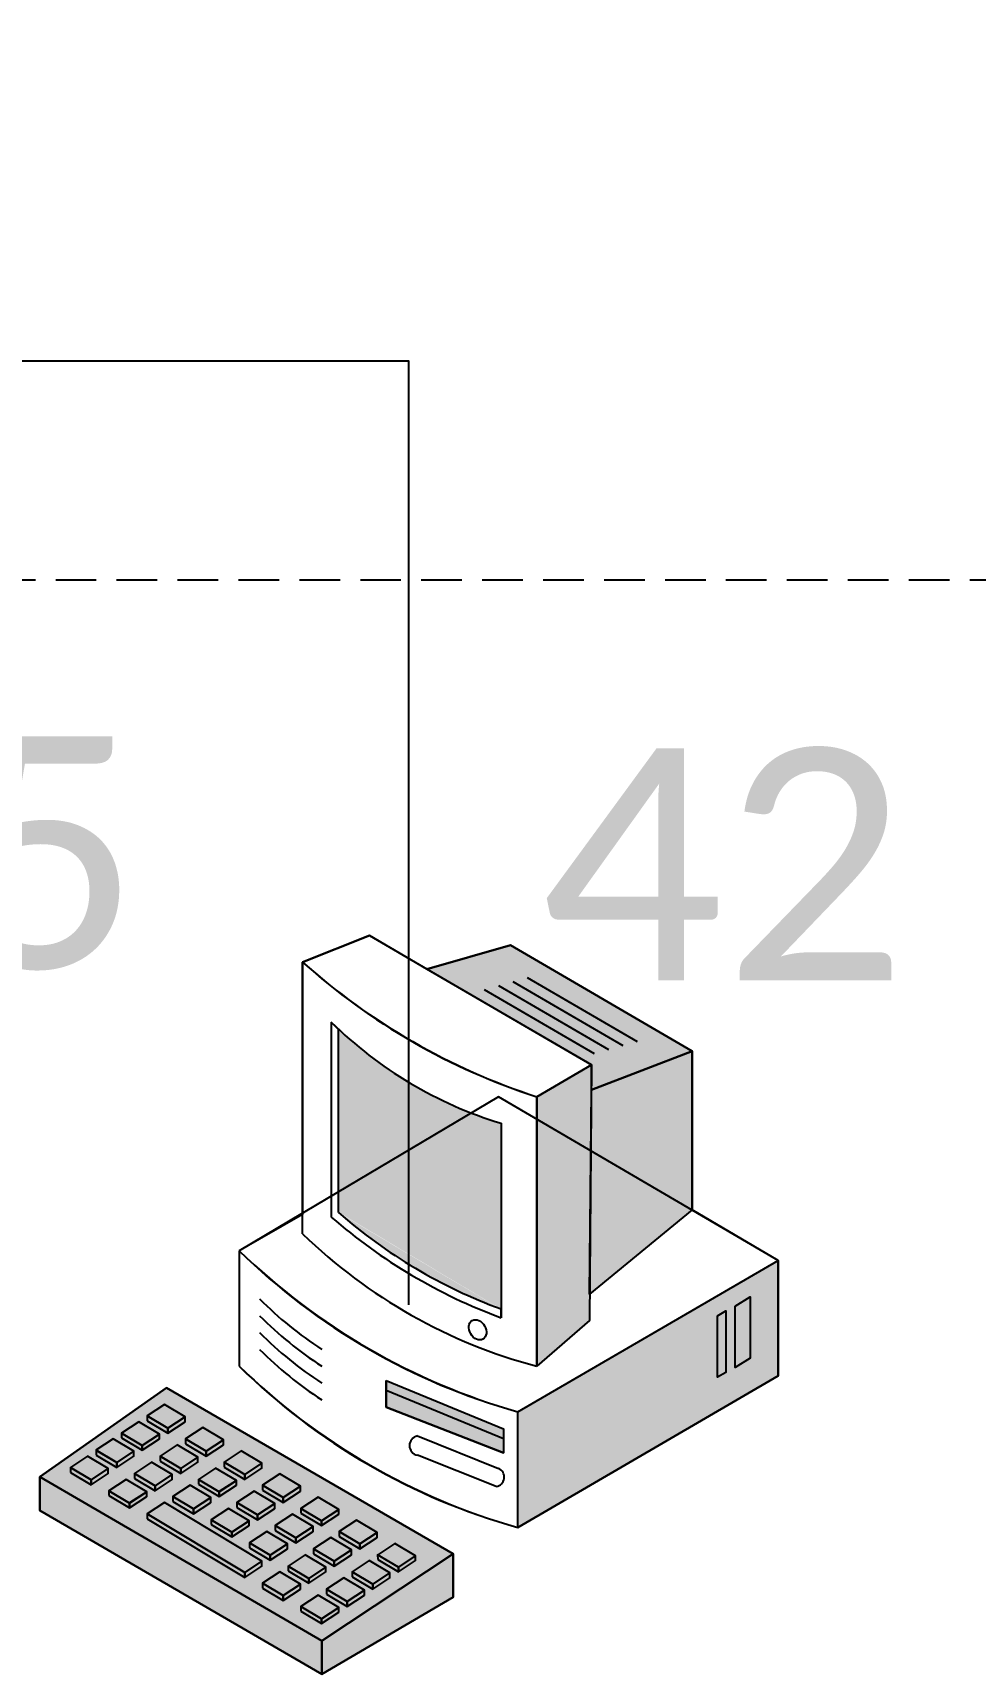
# Model space of a CAD drawing. Extents: x 1 to 296, y 20 to 201.
# Drawn here: x 256.69 to 265.3, y 135 to 150 of the extents above; entities that cross this region are included whole.
import ezdxf

# ---------------------------------------------------------------- set-up
doc = ezdxf.new("R2010")
doc.units = 0
doc.header["$LTSCALE"] = 2.97
doc.header["$MEASUREMENT"] = 0
doc.linetypes.add('HIDDEN2', pattern=[0.1875, 0.125, -0.0625])
doc.layers.get('0').update_dxf_attribs({"linetype": 'CONTINUOUS'})
doc.layers.add('CONNECTOR', color=7, linetype='CONTINUOUS')
doc.styles.get("Standard").update_dxf_attribs({"font": 'txt.shx'})

msp = doc.modelspace()

# ---------------------------------------------------------------- hatches: boundary and pattern name
for color, points in [(7, [(261.7919816819146, 140.3393687791814), (261.7939177611777, 140.5697418180081), (260.2888349514565, 141.4421824104234), (261.0533980582526, 141.6620521172638), (262.7135922330098, 140.6946254071661)]), (7, [(261.2936893203885, 137.814332247557), (261.2936893203885, 140.2768729641693), (261.7939177611777, 140.569741818008), (261.7742718446603, 138.2320846905538)]), (7, [(261.7919816819147, 140.3393687791814), (262.7135922330098, 140.6946254071661), (262.7135922330098, 139.2434853420195), (261.7742718446603, 138.4739413680781)]), (7, [(261.1189320388351, 137.3980929623574), (263.5000000000002, 138.7817589576547), (263.5000000000002, 137.7263843648208), (261.1189320388351, 136.3412052117264)]), (7, [(256.7500000000002, 136.8029315960912), (257.9077669902914, 137.6164495114006), (260.5291262135923, 136.0993485342019), (259.3276699029128, 135.305017949806)]), (253, [(259.9174757281555, 137.6824104234527), (260.98786407767, 137.242671009772), (260.98786407767, 137.0228013029316), (259.9174757281555, 137.4405537459283)]), (7, [(256.7500000000001, 136.8029315960912), (259.3276699029128, 135.305017949806), (259.3276699029128, 135), (256.7500000000001, 136.4951140065147)]), (7, [(259.3276699029128, 135), (259.3276699029128, 135.3050179498061), (260.5291262135923, 136.0993485342019), (260.5291262135923, 135.7035830618892)])]:
    msp.add_hatch(color=color).paths.add_polyline_path(points)
h = msp.add_hatch(color=7)
edge = h.paths.add_edge_path()
edge.add_line((259.4808059405341, 139.21875), (259.4808059405341, 140.89275))
edge.add_line((259.4808059405341, 140.89275), (259.4150485436895, 140.9584690553746))
edge.add_ellipse((262.0549286262901, 143.6693628916825), major_axis=(0.03176426540779014, -3.795993378118848), ratio=0.9935275080905714, start_angle=315.0949142402273, end_angle=342.7363427539892)
edge.add_line((260.9660194174759, 140.0350162866449), (260.9660194174759, 138.2579784336331))
edge.add_line((260.9660194174759, 138.2579784336331), (260.9660194174759, 138.3373831164471))
edge.add_ellipse((262.6042254594961, 142.8409230851568), major_axis=(-0.1221089314450506, -4.79385032409419), ratio=0.9935275080905714, start_angle=320.5052585345671, end_angle=341.3573775674631, ccw=False)
h = msp.add_hatch(color=251)
h.paths.add_polyline_path([(263.106796116505, 138.364006514658), (263.2430465828307, 138.4498776995407), (263.2430465828307, 137.8881059890894), (263.106796116505, 137.8022348042067)])
h.paths.add_polyline_path([(262.9439317571766, 138.2760586319218), (263.0194174757283, 138.3200325732899), (263.0194174757283, 137.7582608628387), (262.9439317571766, 137.7142869214706)])
h = msp.add_hatch(color=252)
h.paths.add_polyline_path([(257.732873847769, 137.3159073722785), (257.9218577728569, 137.2033818393041), (257.9218563228966, 137.2483698647998), (257.7328516362945, 137.3609543665682)])
h.paths.add_polyline_path([(258.0838548538447, 137.1043348450144), (258.2728387789326, 136.99180931204), (258.2728373289723, 137.0367973375357), (258.0838326423702, 137.1493818393041)])
h.paths.add_polyline_path([(258.4348358599204, 136.8929073722785), (258.6238197850083, 136.7803818393041), (258.623818335048, 136.8253698647998), (258.4348136484459, 136.9379543665682)])
h.paths.add_polyline_path([(258.785816865996, 136.6814073722785), (258.9748007910839, 136.5688818393041), (258.9747993411236, 136.6138698647998), (258.7857946545215, 136.7264543665682)])
h.paths.add_polyline_path([(259.1367978720717, 136.4699073722785), (259.3257817971596, 136.3573818393041), (259.3257803471993, 136.4023698647998), (259.1367756605972, 136.5149543665682)])
h.paths.add_polyline_path([(259.4877850147097, 136.2583348450144), (259.6767689397977, 136.1458093120401), (259.6767674898373, 136.1907973375357), (259.4877628032352, 136.3033818393041)])
h.paths.add_polyline_path([(257.9217628032353, 137.2484789574404), (257.9217698755822, 137.2034707760566), (258.0792618761773, 137.3069633808755), (258.079267382288, 137.3519559532645)])
h.paths.add_polyline_path([(258.2727577771379, 137.0369641346483), (258.2727648494849, 136.9919559532645), (258.43025685008, 137.0954485580834), (258.4302623561907, 137.1404411304724)])
h.paths.add_polyline_path([(258.6237527510405, 136.8254493118563), (258.6237598233875, 136.7804411304724), (258.7812518239826, 136.8839337352913), (258.7812573300934, 136.9289263076804)])
h.paths.add_polyline_path([(258.9747477249432, 136.6139344890642), (258.9747547972901, 136.5689263076804), (259.1322467978853, 136.6724189124992), (259.1322523039959, 136.7174114848883)])
h.paths.add_polyline_path([(259.3257426988458, 136.4024196662721), (259.3257497711928, 136.3574114848883), (259.4832417717879, 136.4609040897072), (259.4832472778986, 136.5058966620962)])
h.paths.add_polyline_path([(259.6767376727485, 136.19090484348), (259.6767447450954, 136.1458966620962), (259.8342367456906, 136.2493892669151), (259.8342422518012, 136.2943818393042)])
h.paths.add_polyline_path([(259.838759884223, 136.0469073722785), (260.0277438093109, 135.9343818393041), (260.0277423593506, 135.9793698647998), (259.8387376727485, 136.0919543665682)])
h.paths.add_polyline_path([(260.0277326466511, 135.979390020688), (260.0277397189981, 135.9343818393041), (260.1852317195933, 136.037874444123), (260.1852372257039, 136.082867016512)])
h.paths.add_polyline_path([(257.4988539348675, 137.1583766421814), (257.6878378599554, 137.045851109207), (257.6878364099951, 137.0908391347027), (257.498831723393, 137.2034236364711)])
h.paths.add_polyline_path([(257.8498349409431, 136.9468041149173), (258.038818866031, 136.834278581943), (258.0388174160708, 136.8792666074386), (257.8498127294687, 136.991851109207)])
h.paths.add_polyline_path([(258.2008159470188, 136.7353766421814), (258.3897998721067, 136.622851109207), (258.3897984221464, 136.6678391347027), (258.2007937355443, 136.7804236364711)])
h.paths.add_polyline_path([(258.5517969530945, 136.5238766421814), (258.7407808781824, 136.4113511092071), (258.7407794282221, 136.4563391347027), (258.55177474162, 136.5689236364711)])
h.paths.add_polyline_path([(258.9027779591702, 136.3123766421814), (259.091761884258, 136.199851109207), (259.0917604342978, 136.2448391347027), (258.9027557476956, 136.3574236364711)])
h.paths.add_polyline_path([(259.2537651018082, 136.1008041149173), (259.4427490268961, 135.988278581943), (259.4427475769358, 136.0332666074386), (259.2537428903337, 136.145851109207)])
h.paths.add_polyline_path([(257.6877428903337, 137.0909482273433), (257.6877499626807, 137.0459400459595), (257.8452419632758, 137.1494326507784), (257.8452474693865, 137.1944252231674)])
h.paths.add_polyline_path([(258.0387378642363, 136.8794334045513), (258.0387449365833, 136.8344252231674), (258.1962369371784, 136.9379178279863), (258.1962424432891, 136.9829104003753)])
h.paths.add_polyline_path([(258.389732838139, 136.6679185817592), (258.389739910486, 136.6229104003754), (258.5472319110811, 136.7264030051942), (258.5472374171918, 136.7713955775833)])
h.paths.add_polyline_path([(258.7407278120417, 136.4564037589671), (258.7407348843886, 136.4113955775832), (258.8982268849837, 136.5148881824021), (258.8982323910944, 136.5598807547912)])
h.paths.add_polyline_path([(259.0917227859443, 136.244888936175), (259.0917298582913, 136.1998807547912), (259.2492218588864, 136.30337335961), (259.2492273649971, 136.3483659319991)])
h.paths.add_polyline_path([(259.442717759847, 136.0333741133829), (259.4427248321939, 135.9883659319991), (259.600216832789, 136.091858536818), (259.6002223388997, 136.136851109207)])
h.paths.add_polyline_path([(259.6047399713215, 135.8893766421814), (259.7937238964094, 135.776851109207), (259.7937224464491, 135.8218391347027), (259.6047177598469, 135.9344236364711)])
h.paths.add_polyline_path([(259.7937127337496, 135.8218592905909), (259.7937198060966, 135.776851109207), (259.9512118066917, 135.8803437140259), (259.9512173128024, 135.925336286415)])
h.paths.add_polyline_path([(257.264834021966, 137.0008459120843), (257.4538179470538, 136.88832037911), (257.4538164970936, 136.9333084046056), (257.2648118104914, 137.045892906374)])
h.paths.add_polyline_path([(257.6158150280416, 136.7892733848202), (257.8047989531295, 136.6767478518458), (257.8047975031693, 136.7217358773415), (257.6157928165671, 136.8343203791099)])
h.paths.add_polyline_path([(257.9667960341172, 136.5778459120843), (258.1557799592052, 136.4653203791099), (258.1557785092449, 136.5103084046056), (257.9667738226428, 136.622892906374)])
h.paths.add_polyline_path([(258.3177770401929, 136.3663459120843), (258.5067609652808, 136.2538203791099), (258.5067595153205, 136.2988084046056), (258.3177548287184, 136.411392906374)])
h.paths.add_polyline_path([(258.6687580462686, 136.1548459120843), (258.8577419713565, 136.04232037911), (258.8577405213962, 136.0873084046056), (258.6687358347941, 136.199892906374)])
h.paths.add_polyline_path([(259.0197451889067, 135.9432733848202), (259.2087291139945, 135.8307478518458), (259.2087276640343, 135.8757358773415), (259.0197229774321, 135.98832037911)])
h.paths.add_polyline_path([(257.4537229774322, 136.9334174972462), (257.4537300497791, 136.8884093158624), (257.6112220503743, 136.9919019206813), (257.6112275564849, 137.0368944930703)])
h.paths.add_polyline_path([(257.8047179513348, 136.7219026744542), (257.8047250236818, 136.6768944930703), (257.9622170242769, 136.7803870978892), (257.9622225303876, 136.8253796702782)])
h.paths.add_polyline_path([(258.1557129252375, 136.5103878516621), (258.1557199975844, 136.4653796702782), (258.3132119981796, 136.5688722750971), (258.3132175042902, 136.6138648474862)])
h.paths.add_polyline_path([(258.5067078991401, 136.29887302887), (258.5067149714871, 136.2538648474862), (258.6642069720822, 136.3573574523051), (258.6642124781929, 136.4023500246941)])
h.paths.add_polyline_path([(258.8577028730427, 136.0873582060779), (258.8577099453897, 136.0423500246941), (259.0152019459849, 136.145842629513), (259.0152074520955, 136.190835201902)])
h.paths.add_polyline_path([(259.2086978469454, 135.8758433832859), (259.2087049192924, 135.830835201902), (259.3661969198875, 135.9343278067209), (259.3662024259982, 135.97932037911)])
h.paths.add_polyline_path([(259.3707200584199, 135.7318459120843), (259.5597039835078, 135.61932037911), (259.5597025335475, 135.6643084046056), (259.3706978469454, 135.776892906374)])
h.paths.add_polyline_path([(259.559692820848, 135.6643285604938), (259.559699893195, 135.61932037911), (259.7171918937901, 135.7228129839288), (259.7171973999008, 135.7678055563179)])
h.paths.add_polyline_path([(257.0308141090644, 136.8433151819872), (257.2197980341523, 136.7307896490128), (257.219796584192, 136.7757776745085), (257.0307918975899, 136.8883621762769)])
h.paths.add_polyline_path([(257.3817951151401, 136.6317426547231), (257.570779040228, 136.5192171217488), (257.5707775902677, 136.5642051472444), (257.3817729036655, 136.6767896490128)])
h.paths.add_polyline_path([(257.7327761212157, 136.4203151819872), (258.6237600463036, 135.8847896490128), (258.6237585963433, 135.9297776745085), (257.7327539097412, 136.4653621762769)])
h.paths.add_polyline_path([(258.7857252760051, 135.7857426547231), (258.974709201093, 135.6732171217488), (258.9747077511328, 135.7182051472444), (258.7857030645306, 135.8307896490128)])
h.paths.add_polyline_path([(257.2197030645306, 136.7758867671491), (257.2197101368776, 136.7308785857653), (257.3772021374727, 136.8343711905842), (257.3772076435833, 136.8793637629732)])
h.paths.add_polyline_path([(257.5706980384332, 136.564371944357), (257.5707051107802, 136.5193637629732), (257.7281971113753, 136.6228563677921), (257.728202617486, 136.6678489401812)])
h.paths.add_polyline_path([(258.6236829601412, 135.9298274759808), (258.6236900324882, 135.884819294597), (258.7811820330833, 135.9883118994159), (258.781187539194, 136.0333044718049)])
h.paths.add_polyline_path([(258.9746779340439, 135.7183126531887), (258.9746850063908, 135.6733044718049), (259.132177006986, 135.7767970766238), (259.1321825130966, 135.8217896490128)])
h.paths.add_polyline_path([(259.1367001455184, 135.5743151819872), (259.3256840706063, 135.4617896490129), (259.325682620646, 135.5067776745085), (259.1366779340439, 135.6193621762769)])
h.paths.add_polyline_path([(259.3256729079465, 135.5067978303967), (259.3256799802934, 135.4617896490129), (259.4831719808886, 135.5652822538317), (259.4831774869992, 135.6102748262208)])

# ---------------------------------------------------------------- linework, layer by layer
at = {"color": 7, "linetype": 'HIDDEN2'}
msp.add_line((160.0000000000001, 145), (280.0000000000001, 145), dxfattribs=at)
at = {"color": 7, "linetype": 'CONTINUOUS'}
for p, q in [((259.7645631067962, 141.75), (259.1529126213593, 141.5081433224755)), ((259.1529126213593, 141.5081433224755), (259.7645631067962, 141.75)), ((259.7645631067962, 141.75), (259.1529126213593, 141.5081433224755)), ((260.2888349514564, 141.4421824104234), (259.7645631067962, 141.75)), ((259.7645631067962, 141.75), (260.290298562686, 141.4417775831315)), ((260.2888349514564, 141.4421824104234), (259.7645631067962, 141.75)), ((261.0533980582525, 141.6620521172638), (260.2888349514564, 141.4421824104234)), ((261.0533980582525, 141.6620521172638), (260.2888349514564, 141.4421824104234)), ((262.7135922330098, 140.6946254071661), (261.0533980582525, 141.6620521172638)), ((262.7135922330098, 140.6946254071661), (261.0533980582525, 141.6620521172638)), ((259.1529126213593, 141.5081433224755), (259.1529126213593, 139.2133925756916)), ((259.1529126213593, 139.0236156351791), (259.1529126213593, 141.5081433224755)), ((259.1529126213593, 141.5081433224755), (259.1529126213593, 139.1995114006515)), ((260.290298562686, 141.4417775831315), (261.7939177611777, 140.5686516430566)), ((261.0752427184467, 141.3295787885807), (262.0800970873787, 140.7456463501983)), ((261.2063106796117, 141.3660827454388), (262.2111650485438, 140.7821503070565)), ((260.8131067961166, 141.2565708748644), (261.8179611650486, 140.6726384364821)), ((260.9441747572816, 141.2930748317225), (261.9490291262137, 140.7091423933402)), ((259.4150485436895, 140.9584690553746), (259.4150485436895, 139.1775244299674)), ((259.4808059405341, 140.89275), (259.4150485436895, 140.9584690553746)), ((259.4808059405341, 139.21875), (259.4808059405341, 140.89275)), ((261.7939177611777, 140.5686516430566), (261.2936893203885, 140.2768729641693)), ((262.7135922330098, 139.2434853420196), (262.7135922330098, 140.6946254071661)), ((262.7135922330098, 139.2434853420196), (262.7135922330098, 140.6946254071661)), ((260.9441747572817, 140.2768729641693), (258.5740291262137, 138.8697068403908)), ((263.5000000000001, 138.7817589576547), (260.9441747572817, 140.2768729641693)), ((261.2936893203885, 140.2768729641693), (261.2936893203885, 137.814332247557)), ((260.9660194174759, 140.0350162866449), (260.9660194174759, 138.2579784336331)), ((259.1529126213593, 139.2133925756916), (258.5740291262138, 138.8697068403908)), ((263.5000000000001, 138.7817589576547), (262.7135922330098, 139.2434853420196)), ((263.5000000000001, 138.7817589576547), (262.7135922330098, 139.2434853420196)), ((259.1529126213593, 139.1995114006515), (258.5740291262138, 138.8697068403908)), ((258.5740291262138, 138.8697068403908), (258.5740291262138, 137.814332247557)), ((258.5740291262137, 138.8697068403908), (258.5740291262137, 137.814332247557)), ((258.5740291262138, 138.8697068403908), (258.5740291262138, 137.814332247557)), ((261.1189320388351, 137.3980929623574), (263.5000000000001, 138.7817589576547)), ((263.5000000000001, 137.7263843648208), (263.5000000000001, 138.7817589576547)), ((263.5000000000001, 137.7263843648208), (263.5000000000001, 138.7817589576547)), ((260.9660194174759, 138.2579784336331), (260.9660194174759, 138.3373831164471)), ((261.1189320388351, 136.3412052117264), (263.5000000000001, 137.7263843648208)), ((261.1189320388351, 136.3412052117264), (263.5000000000001, 137.7263843648208)), ((259.9174757281555, 137.5944625407166), (260.98786407767, 137.1547231270358)), ((261.1189320388351, 136.3412052117264), (261.1189320388351, 137.3980929623574)), ((260.2014563106797, 137.1767100977198), (260.9441747572816, 136.8798859934853)), ((260.9223300970875, 136.714983713355), (260.2014563106797, 137.0008143322475))]:
    msp.add_line(p, q, dxfattribs=at)
for points in [[(261.7919816819146, 140.3393687791814), (261.7939177611777, 140.5697418180081), (260.2888349514565, 141.4421824104234), (261.0533980582526, 141.6620521172638), (262.7135922330098, 140.6946254071661)], [(261.2936893203885, 137.814332247557), (261.2936893203885, 140.2768729641693), (261.7939177611777, 140.569741818008), (261.7742718446603, 138.2320846905538)], [(261.7919816819147, 140.3393687791814), (262.7135922330098, 140.6946254071661), (262.7135922330098, 139.2434853420195), (261.7742718446603, 138.4739413680781)], [(261.1189320388351, 137.3980929623574), (263.5000000000002, 138.7817589576547), (263.5000000000002, 137.7263843648208), (261.1189320388351, 136.3412052117264)], [(256.7500000000001, 136.8029315960912), (256.7500000000001, 136.4951140065147), (259.3276699029128, 135), (260.5291262135923, 135.7035830618892), (260.5291262135923, 136.0993485342019), (257.9077669902914, 137.6164495114006)], [(256.7500000000002, 136.8029315960912), (257.9077669902914, 137.6164495114006), (260.5291262135923, 136.0993485342019), (259.3276699029128, 135.305017949806)], [(256.7500000000001, 136.8029315960912), (257.9077669902914, 137.6164495114006), (260.5291262135923, 136.0993485342019), (260.5291262135923, 135.7035830618892), (259.3276699029128, 135), (256.7500000000001, 136.4951140065147)], [(259.9174757281555, 137.6824104234527), (260.98786407767, 137.242671009772), (260.98786407767, 137.0228013029316), (259.9174757281555, 137.4405537459283)], [(257.732873847769, 137.3159073722785), (257.9218577728569, 137.2033818393041), (257.9218563228966, 137.2483698647998), (257.7328516362945, 137.3609543665682)], [(257.9217628032353, 137.2484789574404), (257.9217698755822, 137.2034707760566), (258.0792618761773, 137.3069633808755), (258.079267382288, 137.3519559532645)], [(257.4988539348675, 137.1583766421814), (257.6878378599554, 137.045851109207), (257.6878364099951, 137.0908391347027), (257.498831723393, 137.2034236364711)], [(257.6877428903337, 137.0909482273433), (257.6877499626807, 137.0459400459595), (257.8452419632758, 137.1494326507784), (257.8452474693865, 137.1944252231674)], [(258.0838548538447, 137.1043348450144), (258.2728387789326, 136.99180931204), (258.2728373289723, 137.0367973375357), (258.0838326423702, 137.1493818393041)], [(258.2727577771379, 137.0369641346483), (258.2727648494849, 136.9919559532645), (258.43025685008, 137.0954485580834), (258.4302623561907, 137.1404411304724)], [(257.264834021966, 137.0008459120843), (257.4538179470538, 136.88832037911), (257.4538164970936, 136.9333084046056), (257.2648118104914, 137.045892906374)], [(257.4537229774322, 136.9334174972462), (257.4537300497791, 136.8884093158624), (257.6112220503743, 136.9919019206813), (257.6112275564849, 137.0368944930703)], [(257.8498349409431, 136.9468041149173), (258.038818866031, 136.834278581943), (258.0388174160708, 136.8792666074386), (257.8498127294687, 136.991851109207)], [(258.0387378642363, 136.8794334045513), (258.0387449365833, 136.8344252231674), (258.1962369371784, 136.9379178279863), (258.1962424432891, 136.9829104003753)], [(256.7500000000001, 136.8029315960912), (259.3276699029128, 135.305017949806), (259.3276699029128, 135), (256.7500000000001, 136.4951140065147)], [(257.0308141090644, 136.8433151819872), (257.2197980341523, 136.7307896490128), (257.219796584192, 136.7757776745085), (257.0307918975899, 136.8883621762769)], [(257.2197030645306, 136.7758867671491), (257.2197101368776, 136.7308785857653), (257.3772021374727, 136.8343711905842), (257.3772076435833, 136.8793637629732)], [(257.6158150280416, 136.7892733848202), (257.8047989531295, 136.6767478518458), (257.8047975031693, 136.7217358773415), (257.6157928165671, 136.8343203791099)], [(257.8047179513348, 136.7219026744542), (257.8047250236818, 136.6768944930703), (257.9622170242769, 136.7803870978892), (257.9622225303876, 136.8253796702782)], [(258.4348358599204, 136.8929073722785), (258.6238197850083, 136.7803818393041), (258.623818335048, 136.8253698647998), (258.4348136484459, 136.9379543665682)], [(258.6237527510405, 136.8254493118563), (258.6237598233875, 136.7804411304724), (258.7812518239826, 136.8839337352913), (258.7812573300934, 136.9289263076804)], [(257.3817951151401, 136.6317426547231), (257.570779040228, 136.5192171217488), (257.5707775902677, 136.5642051472444), (257.3817729036655, 136.6767896490128)], [(257.5706980384332, 136.564371944357), (257.5707051107802, 136.5193637629732), (257.7281971113753, 136.6228563677921), (257.728202617486, 136.6678489401812)], [(258.2008159470188, 136.7353766421814), (258.3897998721067, 136.622851109207), (258.3897984221464, 136.6678391347027), (258.2007937355443, 136.7804236364711)], [(258.389732838139, 136.6679185817592), (258.389739910486, 136.6229104003754), (258.5472319110811, 136.7264030051942), (258.5472374171918, 136.7713955775833)], [(258.785816865996, 136.6814073722785), (258.9748007910839, 136.5688818393041), (258.9747993411236, 136.6138698647998), (258.7857946545215, 136.7264543665682)], [(258.9747477249432, 136.6139344890642), (258.9747547972901, 136.5689263076804), (259.1322467978853, 136.6724189124992), (259.1322523039959, 136.7174114848883)], [(257.9667960341172, 136.5778459120843), (258.1557799592052, 136.4653203791099), (258.1557785092449, 136.5103084046056), (257.9667738226428, 136.622892906374)], [(258.1557129252375, 136.5103878516621), (258.1557199975844, 136.4653796702782), (258.3132119981796, 136.5688722750971), (258.3132175042902, 136.6138648474862)], [(258.5517969530945, 136.5238766421814), (258.7407808781824, 136.4113511092071), (258.7407794282221, 136.4563391347027), (258.55177474162, 136.5689236364711)], [(258.7407278120417, 136.4564037589671), (258.7407348843886, 136.4113955775832), (258.8982268849837, 136.5148881824021), (258.8982323910944, 136.5598807547912)], [(259.1367978720717, 136.4699073722785), (259.3257817971596, 136.3573818393041), (259.3257803471993, 136.4023698647998), (259.1367756605972, 136.5149543665682)], [(259.3257426988458, 136.4024196662721), (259.3257497711928, 136.3574114848883), (259.4832417717879, 136.4609040897072), (259.4832472778986, 136.5058966620962)], [(257.7327761212157, 136.4203151819872), (258.6237600463036, 135.8847896490128), (258.6237585963433, 135.9297776745085), (257.7327539097412, 136.4653621762769)], [(258.3177770401929, 136.3663459120843), (258.5067609652808, 136.2538203791099), (258.5067595153205, 136.2988084046056), (258.3177548287184, 136.411392906374)], [(258.5067078991401, 136.29887302887), (258.5067149714871, 136.2538648474862), (258.6642069720822, 136.3573574523051), (258.6642124781929, 136.4023500246941)], [(258.9027779591702, 136.3123766421814), (259.091761884258, 136.199851109207), (259.0917604342978, 136.2448391347027), (258.9027557476956, 136.3574236364711)], [(259.0917227859443, 136.244888936175), (259.0917298582913, 136.1998807547912), (259.2492218588864, 136.30337335961), (259.2492273649971, 136.3483659319991)], [(259.4877850147097, 136.2583348450144), (259.6767689397977, 136.1458093120401), (259.6767674898373, 136.1907973375357), (259.4877628032352, 136.3033818393041)], [(259.6767376727485, 136.19090484348), (259.6767447450954, 136.1458966620962), (259.8342367456906, 136.2493892669151), (259.8342422518012, 136.2943818393042)], [(258.6687580462686, 136.1548459120843), (258.8577419713565, 136.04232037911), (258.8577405213962, 136.0873084046056), (258.6687358347941, 136.199892906374)], [(258.8577028730427, 136.0873582060779), (258.8577099453897, 136.0423500246941), (259.0152019459849, 136.145842629513), (259.0152074520955, 136.190835201902)], [(259.2537651018082, 136.1008041149173), (259.4427490268961, 135.988278581943), (259.4427475769358, 136.0332666074386), (259.2537428903337, 136.145851109207)], [(259.3276699029128, 135), (259.3276699029128, 135.3050179498061), (260.5291262135923, 136.0993485342019), (260.5291262135923, 135.7035830618892)], [(259.442717759847, 136.0333741133829), (259.4427248321939, 135.9883659319991), (259.600216832789, 136.091858536818), (259.6002223388997, 136.136851109207)], [(259.838759884223, 136.0469073722785), (260.0277438093109, 135.9343818393041), (260.0277423593506, 135.9793698647998), (259.8387376727485, 136.0919543665682)], [(260.0277326466511, 135.979390020688), (260.0277397189981, 135.9343818393041), (260.1852317195933, 136.037874444123), (260.1852372257039, 136.082867016512)], [(258.6236829601412, 135.9298274759808), (258.6236900324882, 135.884819294597), (258.7811820330833, 135.9883118994159), (258.781187539194, 136.0333044718049)], [(259.0197451889067, 135.9432733848202), (259.2087291139945, 135.8307478518458), (259.2087276640343, 135.8757358773415), (259.0197229774321, 135.98832037911)], [(259.2086978469454, 135.8758433832859), (259.2087049192924, 135.830835201902), (259.3661969198875, 135.9343278067209), (259.3662024259982, 135.97932037911)], [(259.6047399713215, 135.8893766421814), (259.7937238964094, 135.776851109207), (259.7937224464491, 135.8218391347027), (259.6047177598469, 135.9344236364711)], [(259.7937127337496, 135.8218592905909), (259.7937198060966, 135.776851109207), (259.9512118066917, 135.8803437140259), (259.9512173128024, 135.925336286415)], [(258.7857252760051, 135.7857426547231), (258.974709201093, 135.6732171217488), (258.9747077511328, 135.7182051472444), (258.7857030645306, 135.8307896490128)], [(258.9746779340439, 135.7183126531887), (258.9746850063908, 135.6733044718049), (259.132177006986, 135.7767970766238), (259.1321825130966, 135.8217896490128)], [(259.3707200584199, 135.7318459120843), (259.5597039835078, 135.61932037911), (259.5597025335475, 135.6643084046056), (259.3706978469454, 135.776892906374)], [(259.559692820848, 135.6643285604938), (259.559699893195, 135.61932037911), (259.7171918937901, 135.7228129839288), (259.7171973999008, 135.7678055563179)], [(259.1367001455184, 135.5743151819872), (259.3256840706063, 135.4617896490129), (259.325682620646, 135.5067776745085), (259.1366779340439, 135.6193621762769)], [(259.3256729079465, 135.5067978303967), (259.3256799802934, 135.4617896490129), (259.4831719808886, 135.5652822538317), (259.4831774869992, 135.6102748262208)]]:
    msp.add_lwpolyline(points, close=True, dxfattribs=at)
at = {"color": 251, "linetype": 'CONTINUOUS'}
for points in [[(262.9439317571766, 138.2760586319218), (263.0194174757283, 138.3200325732899), (263.0194174757283, 137.7582608628387), (262.9439317571766, 137.7142869214706)], [(263.106796116505, 138.364006514658), (263.2430465828307, 138.4498776995407), (263.2430465828307, 137.8881059890894), (263.106796116505, 137.8022348042067)]]:
    msp.add_lwpolyline(points, close=True, dxfattribs=at)
at = {"color": 7, "linetype": 'CONTINUOUS'}
for points in [[(259.9174757281555, 137.6824104234527), (260.98786407767, 137.242671009772), (260.98786407767, 137.0228013029316)], [(259.9174757281555, 137.6824104234527), (259.9174757281555, 137.4405537459283), (260.98786407767, 137.0228013029316)]]:
    msp.add_lwpolyline(points, dxfattribs=at)
at = {"color": 10, "linetype": 'CONTINUOUS'}
for points in [[(257.7327773982964, 137.3608135043882), (257.9217490089089, 137.2483525535095), (258.079260404407, 137.3518372744498), (257.8902653085786, 137.464351109207)], [(257.4987574853948, 137.2032827742911), (257.6877290960073, 137.0908218234124), (257.8452404915055, 137.1943065443528), (257.6562453956772, 137.3068203791099)], [(258.0837744792842, 137.1493193615471), (258.2727460898967, 137.0368584106684), (258.4302574853948, 137.1403431316088), (258.2412623895665, 137.252856966366)], [(257.2647375724933, 137.045752044194), (257.4537091831058, 136.9332910933153), (257.6112205786039, 137.0367758142557), (257.4222254827756, 137.1492896490129)], [(257.0307176595917, 136.8882213140969), (257.2196892702043, 136.7757603632182), (257.3772006657024, 136.8792450841586), (257.1882055698741, 136.9917589189157)], [(257.8497545663826, 136.99178863145), (258.0387261769951, 136.8793276805713), (258.1962375724933, 136.9828124015117), (258.0072424766649, 137.0953262362689)], [(258.4347715602719, 136.9378252187061), (258.6237431708844, 136.8253642678274), (258.7812545663826, 136.9288489887678), (258.5922594705542, 137.0413628235249)], [(257.615734653481, 136.8342579013529), (257.8047062640936, 136.7217969504742), (257.9622176595917, 136.8252816714146), (257.7732225637634, 136.9377955061718)], [(258.2007516473703, 136.7802944886089), (258.3897232579829, 136.6678335377302), (258.547234653481, 136.7713182586706), (258.3582395576527, 136.8838320934278)], [(258.7857686412597, 136.726331075865), (258.9747402518722, 136.6138701249863), (259.1322516473704, 136.7173548459267), (258.943256551542, 136.8298686806839)], [(257.3817147405795, 136.6767271712558), (257.5706863511921, 136.5642662203771), (257.7281977466902, 136.6677509413175), (257.5392026508619, 136.7802647760747)], [(257.9667317344688, 136.6227637585118), (258.1557033450813, 136.5103028076332), (258.3132147405795, 136.6137875285735), (258.1242196447512, 136.7263013633307)], [(258.5517487283581, 136.5688003457679), (258.7407203389707, 136.4563393948892), (258.8982317344688, 136.5598241158296), (258.7092366386404, 136.6723379505868)], [(257.7327059835428, 136.4652447427326), (258.6236775941554, 135.9297837918539), (258.7811889896535, 136.0332685127943), (257.8901938938251, 136.5687823475515)], [(258.3177288154566, 136.4112696156708), (258.5067004260691, 136.2988086647921), (258.6642118215673, 136.4022933857325), (258.4752167257389, 136.5148072204896)], [(259.1367657222474, 136.5148369330239), (259.32573733286, 136.4023759821452), (259.4832487283581, 136.5058607030856), (259.2942536325298, 136.6183745378428)], [(258.9027458093459, 136.3573062029268), (259.0917174199585, 136.2448452520481), (259.2492288154566, 136.3483299729885), (259.0602337196282, 136.4608438077457)], [(259.4877628032352, 136.3033427901829), (259.6767344138478, 136.1908818393042), (259.8342458093459, 136.2943665602445), (259.6452507135176, 136.4068803950017)], [(258.6687258964444, 136.1997754728297), (258.8576975070569, 136.087314521951), (259.015208902555, 136.1907992428914), (258.8262138067267, 136.3033130776486)], [(259.2537428903337, 136.1458120600857), (259.4427145009462, 136.033351109207), (259.6002258964444, 136.1368358301474), (259.411230800616, 136.2493496649046)], [(259.0197229774321, 135.9882813299886), (259.2086945880446, 135.8758203791099), (259.3662059835428, 135.9793051000503), (259.1772108877145, 136.0918189348075)], [(259.838759884223, 136.0918486473418), (260.0277314948356, 135.9793876964631), (260.1852428903337, 136.0828724174035), (259.9962477945053, 136.1953862521606)], [(258.7857030645306, 135.8307505998916), (258.9746746751431, 135.7182896490129), (259.1321860706412, 135.8217743699533), (258.9431909748129, 135.9342882047104)], [(259.6047399713214, 135.9343179172447), (259.793711581934, 135.821856966366), (259.9512229774321, 135.9253416873064), (259.7622278816037, 136.0378555220636)], [(259.3707200584199, 135.7767871871476), (259.5596916690325, 135.6643262362689), (259.7172030645306, 135.7678109572093), (259.5282079687022, 135.8803247919664)], [(259.1367001455184, 135.6192564570505), (259.3256717561309, 135.5067955061718), (259.483183151629, 135.6102802271122), (259.2941880558007, 135.7227940618694)]]:
    msp.add_lwpolyline(points, close=True, dxfattribs=at)
at = {"color": 7, "linetype": 'CONTINUOUS'}
for centre, major_axis, ratio, start_param, end_param in [((263.1338081615966, 146.0190774051573), (0, -6.033507325626183), 0.993527508090595, 5.55690090390159, 5.971177481964542), ((263.0849514563109, 145.9330211726386), (0, -5.936545704056784), 0.9935275080906094, 5.553467236096866, 5.974611149769256), ((262.0549286262901, 143.6693628916825), (0.03176426540779014, -3.795993378118848), 0.9935275080905713, -0.7837415973984525, -0.3013076598786638), ((262.6042254594961, 142.8409230851568), (-0.1221089314450506, -4.79385032409419), 0.9935275080905714, -0.6893132757957346, -0.3253751426539229), ((262.6868765439503, 142.9834108384543), (0.009369865192949765, -5.03289971801023), 0.9935275080905716, -0.7151595655241838, -0.3532055842865265), ((262.5280807374896, 142.552426170723), (0, -4.898282752240164), 0.9935275080906096, 5.516793660160367, 6.026736956867137), ((262.7477888883764, 143.2167983520728), (0, -6.045261673576009), 0.9935275080906188, 5.514881923859006, 6.008546917338099), ((262.6985798102477, 143.1305873325556), (0, -5.948898769670402), 0.9935275080906094, 5.510798279671691, 6.012630561525413), ((261.2125030902283, 140.9017953818667), (1.022613209283573e-12, -3.493533437579195), 0.9935275080905734, -0.7847799216414826, -0.5740476891747363), ((261.2125030902282, 140.7478865870784), (1.022613209283566e-12, -3.493533437579172), 0.9935275080905733, -0.7847799216414832, -0.5740476891747353), ((261.2125030902282, 140.5939777922901), (1.022613209283567e-12, -3.493533437579176), 0.9935275080905736, -0.7847799216414829, -0.5740476891747354), ((261.2125030902283, 140.4400689975019), (1.022613209283573e-12, -3.493533437579198), 0.9935275080905734, -0.7847799216414825, -0.5740476891747361), ((262.6817139420602, 142.0398061691501), (0, -5.911705771953492), 0.9935275080906099, 5.508675448780331, 6.013865341638148), ((262.6817139420605, 142.0398061691508), (0, -5.911705771954226), 0.9935275080906096, 5.50867544878038, 6.01386534163813), ((262.733760304507, 142.1308942618405), (-4.503084340484026e-14, -6.01350617001245), 0.9935275080905714, -0.7701428935382962, -0.2736869304023486), ((260.2181466835094, 137.0887622149837), (0, -0.0895379249436947), 0.9935275080905901, 3.330331201296188, 6.094446759473206), ((260.9092819086264, 136.8006517438586), (0, -0.08666886527076736), 0.9935275080905658, 0.1521189961568385, 2.724370592839534)]:
    msp.add_ellipse(centre, major_axis=major_axis, ratio=ratio, start_param=start_param, end_param=end_param, dxfattribs=at)
msp.add_ellipse((260.7523023232008, 138.1468851791537), major_axis=(0.04899662461592236, -0.08486464322077136), ratio=0.7475688816861369, dxfattribs=at)
at = {"layer": 'CONNECTOR', "linetype": 'CONTINUOUS'}
msp.add_lwpolyline([(260.1250000000001, 138.375), (260.1250000000001, 147), (209.4, 147), (209.4, 148.3416666666667), (206.6250000000001, 148.3416666666667), (206.6250000000001, 150)], dxfattribs=at)

# ---------------------------------------------------------------- texts
at = {"layer": 'CONNECTOR', "char_height": 2.116658592224121, "width": 14.11111111111111, "attachment_point": 5}
for s, insert in [('\\C7;\\fCalibri|b0|i0|;\\H2.1166585922241;35', (256, 142.5)), ('\\C7;\\fCalibri|b0|i0|;\\H2.1166585922241;42', (263, 142.4))]:
    msp.add_mtext(s, dxfattribs=dict(at, insert=insert))

doc.saveas('drawing.dxf')
